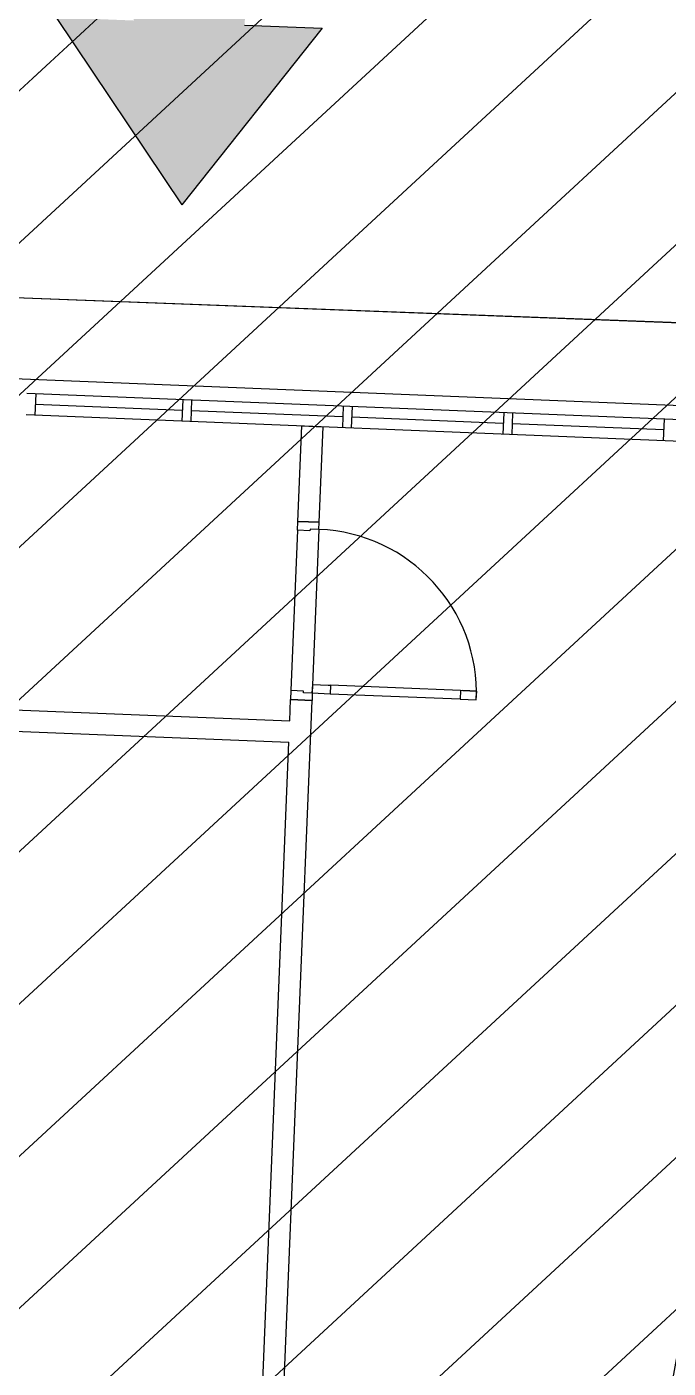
# Model space of a CAD drawing. Extents: x -678889171 to 586587, y -792238163 to 335485.
# Drawn here: x -678777642 to -678774048, y -791935771 to -791928249 of the extents above; entities that cross this region are included whole.
import ezdxf
from ezdxf.enums import TextEntityAlignment as Align

# ---------------------------------------------------------------- set-up
doc = ezdxf.new("R2010")
doc.units = 0
doc.header["$MEASUREMENT"] = 0
for name, color, linetype in [('A-FLOR-PATT', 252, 'Continuous'), ('A-SITE-PATT', 252, 'Continuous'), ('A-WALL', 252, 'Continuous')]:
    doc.layers.add(name, color=color, linetype=linetype)
doc.layers.add('BASEMENT3 LAYOUT$0$HATCH2', color=252, linetype='Continuous', lineweight=15)
doc.styles.add('Ground floor Towers$0$$Bas01-Rname$0$EN-SC', font='swissc.ttf')
doc.styles.add('Ground floor Towers$0$$Bas01-Rname$0$EN-SCL', font='swisscl.ttf')
doc.styles.add('Ground floor Towers$0$04-Ground Floor$0$V2-lower ground$0$LEVEL  FOR LICENSE LOWER GR$0$$LG- LEVEL$0$AR-SR', font='sarb.shx')

# ---------------------------------------------------------------- blocks, each defined once
blk = doc.blocks.new('A$C61C61320')
at = {"layer": 'BASEMENT3 LAYOUT$0$HATCH2'}
h = blk.add_hatch(dxfattribs=at)
h.set_pattern_fill('ANSI31', color=256, scale=5000, style=0)
h.set_pattern_definition([(45, (1320016.062358054, 343948.7931753235), (-441.9417382415922, 441.9417382415922), [])])
h.paths.add_polyline_path([(11086.00013759569, 20764.88754983409), (-87874.57371154218, 20764.88754983409), (-87874.57371154218, -14411.92520058152), (11086.00013759569, -14411.92520058152)])
blk = doc.blocks.new('GR')
at = {"layer": 'A-FLOR-PATT'}
h = blk.add_hatch(color=256, dxfattribs=at)
h.dxf.hatch_style = 1
h.paths.add_polyline_path([(17626.60257415846, 256789.5634405315), (17192.05044222251, 256789.5634404719), (17192.05044214055, 258344.184335351), (16569.6765361689, 258344.1843352616), (16569.67653632537, 256789.5634404421), (16135.12440440431, 256789.5634403229), (16880.86348934844, 255768.050792098)])
for p, q in [((16135.12440424785, 256789.5634407997), (16880.86348924413, 255768.0507925749)), ((16135.12440440431, 256789.5634403229, 1.688022166490555e-09), (16880.86348934844, 255768.050792098, 1.688022166490555e-09)), ((17626.60257399455, 256789.5634410083), (16880.86348924413, 255768.0507925749)), ((17626.60257415846, 256789.5634405315, 1.688022166490555e-09), (16880.86348934844, 255768.050792098, 1.688022166490555e-09)), ((17192.05044205859, 256789.5634409487), (17626.60257399455, 256789.5634410083)), ((17192.05044222251, 256789.5634404719, 1.688022166490555e-09), (17626.60257415846, 256789.5634405315, 1.688022166490555e-09)), ((11156.56751948255, 255196.699353244), (93119.86647302075, 255419.2855674157)), ((11158.08562406938, 255197.9860199755), (93236.15672916308, 255420.6398325165)), ((58315, 254755), (-5985, 254755)), ((21455.77365616492, 254676.1949437684), (16056.90292327977, 254676.1949437463)), ((16106.90292328026, 254676.1949437465), (16106.90292328026, 254556.1949437534)), ((16930.77365616492, 254616.1949437498), (16106.90292328026, 254616.1949437465)), ((16930.77365616493, 254676.1949437498, -1.721584592373406e-08), (16930.77365616492, 254556.1967424428, -1.721584592373406e-08)), ((16980.77365616492, 254676.19494375, -1.721584592373406e-08), (16980.77365616492, 254556.1967424428, -1.721584592373406e-08)), ((17830.77365616514, 254616.1949437536), (16980.77365616491, 254616.19494375)), ((17830.77365616514, 254676.1969560361, -1.800267252071571e-08), (17830.77365616513, 254556.1987547291, -1.800267252071571e-08)), ((17880.77365616513, 254676.1969560363, -1.800267252071571e-08), (17880.77365616513, 254556.1987547291, -1.800267252071571e-08)), ((18730.77365616483, 254616.1949437573), (17880.77365616513, 254616.1949437537)), ((18730.77365616485, 254676.1969560398), (18730.77365616483, 254556.1987547328)), ((18780.77365616483, 254676.19695604), (18780.77365616483, 254556.1987547328)), ((19630.77365616483, 254616.194943761), (18780.77365616483, 254616.1949437575)), ((19630.77365616485, 254676.194943768, 1.721584986934265e-08), (19630.77365616483, 254556.196742461, 1.721584986934265e-08)), ((21455.77365616542, 254556.1949437684), (16056.90292328026, 254556.1949437463)), ((17603.0787533252, 254556.1949437526), (17723.0787533252, 254556.1948188426)), ((17603.0787533252, 254020.6576334607), (17603.0787533252, 254556.1948188426)), ((17723.0787533252, 254020.6576334607), (17723.0787533252, 254556.1948188426)), ((17603.0787533252, 254020.6576334611), (17723.07875332515, 254020.6576334611)), ((17603.07875332514, 253970.6576334607), (17603.07875332514, 254020.6576334607)), ((17723.07875332515, 254020.6576334607), (17603.07875332514, 254020.6576334607)), ((17723.07875332515, 253980.6576334607), (17723.07875332515, 254020.6576334607)), ((17673.07875332515, 253970.6576334607), (17603.07875332514, 253970.6576334607)), ((17603.07875332514, 253970.6576334607), (17603.07875332515, 253070.657633461)), ((17723.07875332515, 253980.6576334607), (17673.07875332515, 253980.6576334607)), ((17673.07875332515, 253980.6576334607), (17673.07875332515, 253970.6576334607)), ((17723.07875332515, 253980.6576334607), (17723.07875332515, 253060.657633461)), ((17723.07875332515, 253060.657633461), (17723.07875332515, 253110.657633461)), ((17723.07875332515, 253110.657633461), (17810.07875332512, 253110.657633461)), ((17810.07875332512, 253110.657633461), (17823.07875332512, 253110.657633461)), ((17823.07875332512, 253110.657633461), (17823.07875332512, 253060.657633461)), ((18553.07875332488, 253110.657633461), (17823.07875332512, 253110.657633461)), ((18553.07875332488, 253110.657633461), (18553.07875332488, 253060.657633461)), ((18643.07875332485, 253110.657633461), (18553.07875332488, 253110.657633461)), ((18643.07875332485, 253110.657633461), (18566.07875332488, 253110.657633461)), ((18566.07875332488, 253110.657633461), (18643.07875332485, 253110.657633461)), ((18643.07875332485, 253060.657633461), (18643.07875332485, 253110.657633461)), ((17673.07875332515, 253070.657633461), (17603.07875332515, 253070.657633461)), ((17603.07875332515, 253070.657633461), (17603.07875332515, 253020.657633461)), ((17673.07875332515, 253060.657633461), (17673.07875332515, 253070.657633461)), ((17723.07875332515, 253060.657633461), (17673.07875332515, 253060.657633461)), ((17823.07875332512, 253060.657633461), (17723.07875332515, 253060.657633461)), ((17723.07875332515, 253060.657633461), (17723.07875332515, 253020.6576334611)), ((18553.07875332488, 253060.657633461), (17823.07875332512, 253060.657633461)), ((18553.07875332488, 253060.657633461), (18643.07875332485, 253060.657633461)), ((17603.0787533252, 252900.6574907666), (17603.0787533252, 253020.6576334611)), ((17603.0787533252, 253020.6576334611), (17723.07875332515, 253020.6576334611)), ((17723.07875332515, 253020.6576334611), (17603.07875332515, 253020.657633461)), ((17723.0787533252, 248476.1967591683), (17723.0787533252, 253020.657633461)), ((14559.2950027694, 252900.6557201237), (17603.0787533252, 252900.6575608895)), ((13776.55980091977, 252780.6552547129), (17603.0787533252, 252780.6574907666)), ((17603.0787533252, 247980.6574945193), (17603.0787533252, 252780.6574907666))]:
    blk.add_line(p, q, dxfattribs=at)
for centre, radius, start, end in [((632160.654919429, 163506.251165366), 618245.8226879981, 171.0764646735087, 189.9103746877842), ((632160.654919429, 163506.251165366), 613595.8226879981, 171.0737824436527, 189.9862451256833), ((17723.07875332515, 253060.657633461), 919.9999999997059, 0, 90)]:
    blk.add_arc(centre, radius, start, end, dxfattribs=at)
at = {"layer": 'A-FLOR-PATT', "style": 'Ground floor Towers$0$04-Ground Floor$0$V2-lower ground$0$LEVEL  FOR LICENSE LOWER GR$0$$LG- LEVEL$0$AR-SR', "flags": 12}
for tag, p in [('L', (30296.07288644527, 72859.53473235783)), ('P', (30237.50458115668, 72203.99769414036))]:
    blk.add_attdef(tag, text='', height=500, dxfattribs=at).set_placement(p, align=Align.RIGHT)
at = {"layer": 'A-FLOR-PATT'}
for tag, p, height, style in [('N', (85492.25876324323, 56633.4995742733), 250, 'Ground floor Towers$0$$Bas01-Rname$0$EN-SC'), ('N', (89389.48149106537, 56633.4995742733), 250, 'Ground floor Towers$0$$Bas01-Rname$0$EN-SC'), ('N', (94597.61363499537, 56633.4995742733), 250, 'Ground floor Towers$0$$Bas01-Rname$0$EN-SC'), ('AN', (85922.66280553787, 56313.08159666645), 200, 'Ground floor Towers$0$$Bas01-Rname$0$EN-SCL'), ('AN', (89819.88553336001, 56313.08159666645), 200, 'Ground floor Towers$0$$Bas01-Rname$0$EN-SCL'), ('AN', (95028.01767729002, 56313.08159666645), 200, 'Ground floor Towers$0$$Bas01-Rname$0$EN-SCL'), ('SN', (85299.47460008037, 56025.08594095582), 200, 'Ground floor Towers$0$$Bas01-Rname$0$EN-SCL'), ('F', (85927.04975899268, 56008.67972904726), 200, 'Ground floor Towers$0$$Bas01-Rname$0$EN-SCL'), ('SN', (89196.69732790251, 56025.08594095582), 200, 'Ground floor Towers$0$$Bas01-Rname$0$EN-SCL'), ('F', (89824.27248681482, 56008.67972904726), 200, 'Ground floor Towers$0$$Bas01-Rname$0$EN-SCL'), ('SN', (94404.82947183252, 56025.08594095582), 200, 'Ground floor Towers$0$$Bas01-Rname$0$EN-SCL'), ('F', (95032.40463074483, 56008.67972904726), 200, 'Ground floor Towers$0$$Bas01-Rname$0$EN-SCL')]:
    blk.add_attdef(tag, p, '', height=height, dxfattribs=dict(at, style=style))
at = {"layer": 'A-FLOR-PATT', "style": 'Ground floor Towers$0$$Bas01-Rname$0$EN-SCL', "width": 0.8}
for p in [(85305.16036184286, 56295.1433535593), (89202.383089665, 56295.1433535593), (94410.51523359501, 56295.1433535593)]:
    blk.add_attdef('FN', p, '', height=250, dxfattribs=at)

msp = doc.modelspace()

# ---------------------------------------------------------------- block references
at = {"layer": 'A-SITE-PATT', "rotation": 357.6731745000001}
msp.add_blockref('A$C61C61320', (-678706236.4347705, -791940527.995869, -212772), dxfattribs=at)

# ---------------------------------------------------------------- next in the draw order: block references
at = {"layer": 'A-WALL', "rotation": 357.6731745000001}
msp.add_blockref('GR', (-678804025.0995113, -792184118.4910543, -212772), dxfattribs=at)

doc.saveas('drawing.dxf')
